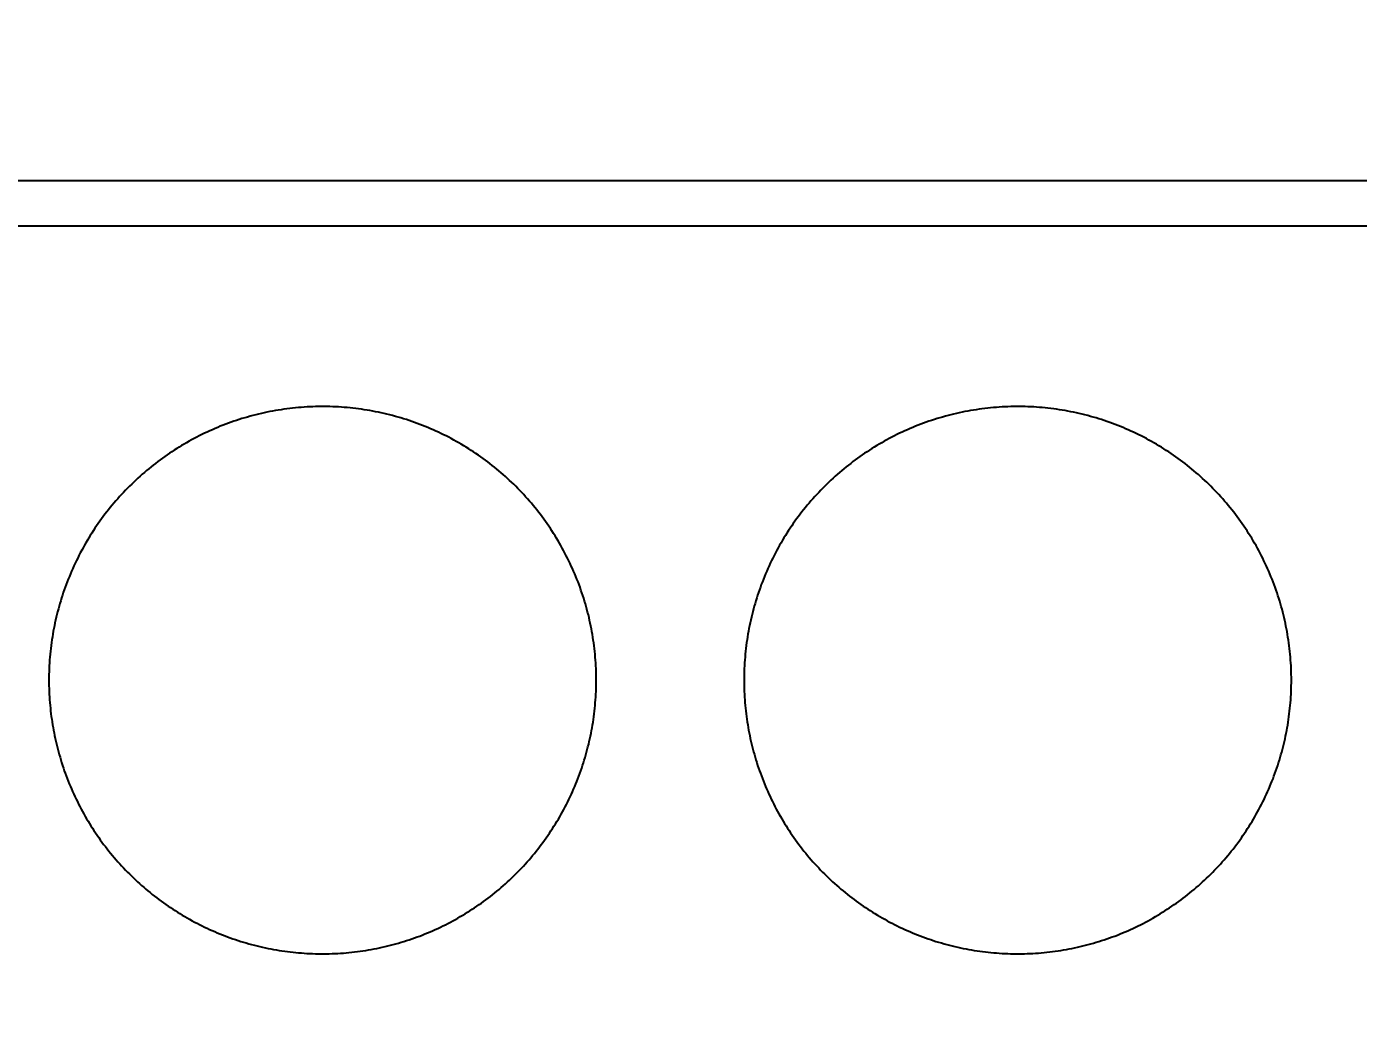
# Model space of a CAD drawing. Extents: x 0 to 420, y 0 to 297.
# Drawn here: x 124.86 to 134.59, y 158.27 to 165.62 of the extents above; entities that cross this region are included whole.
import ezdxf
from ezdxf.enums import TextEntityAlignment as Align

# ---------------------------------------------------------------- set-up
doc = ezdxf.new("R2010")
doc.units = 0
doc.header["$LTSCALE"] = 23.1
doc.layers.add('10000_FRONT', color=7, linetype='CONTINUOUS')
doc.layers.add('10100_DIM_FRONT', color=7, linetype='CONTINUOUS')
doc.dimstyles.get("Standard").update_dxf_attribs({"dimtxt": 2.5, "dimasz": 2.5, "dimexe": 1.25, "dimexo": 0.625, "dimtad": 1, "dimcen": 2.5, "dimazin": 3, "dimtfac": 1, "dimtmove": 0, "dimatfit": 3})

# ---------------------------------------------------------------- blocks, each defined once
blk = doc.blocks.new('*D0')
at = {"layer": '10100_DIM_FRONT', "linetype": 'CONTINUOUS'}
for p, q in [((109.270844, 186.639203), (109.270844, 130.967761)), ((144.770844, 186.639203), (144.770844, 130.967761)), ((109.270844, 132.967761), (127.020844, 132.967761)), ((144.770844, 132.967761), (127.020844, 132.967761))]:
    blk.add_line(p, q, dxfattribs=at)
for points in [[(112.770844, 133.467761), (109.270844, 132.967761), (112.770844, 132.467761)], [(141.270844, 132.467761), (144.770844, 132.967761), (141.270844, 133.467761)]]:
    blk.add_solid(points, dxfattribs=at)
blk.add_text('35,5', height=3.5, dxfattribs=at).set_placement((123.190186, 133.842761), (132.690186, 133.842761), align=Align.FIT)

msp = doc.modelspace()

# ---------------------------------------------------------------- linework, layer by layer
at = {"layer": '10000_FRONT', "color": 7, "linetype": 'CONTINUOUS'}
for p, q in [((109.2708, 164.4927), (144.7708, 164.4927)), ((109.2708, 164.1597), (144.7708, 164.1597))]:
    msp.add_line(p, q, dxfattribs=at)
for points in [[(129.0209, 160.8402), (129.0207, 160.8614), (129.0204, 160.8825), (129.0198, 160.9035), (129.0191, 160.9246), (129.0181, 160.9456), (129.0168, 160.9666), (129.0154, 160.9875), (129.0137, 161.0084), (129.0119, 161.0292), (129.0098, 161.0501), (129.0075, 161.0708), (129.005, 161.0916), (129.0022, 161.1123), (128.9993, 161.133), (128.9961, 161.1536), (128.9928, 161.1742), (128.9892, 161.1948), (128.9854, 161.2153), (128.9813, 161.2358), (128.9771, 161.2562), (128.9727, 161.2767), (128.968, 161.297), (128.9631, 161.3174), (128.958, 161.3377), (128.9527, 161.358), (128.9472, 161.3782), (128.9414, 161.3984), (128.9354, 161.4186), (128.9292, 161.4387), (128.9228, 161.4588), (128.9162, 161.4788), (128.9093, 161.4988), (128.9022, 161.5188), (128.8949, 161.5386), (128.8875, 161.5584), (128.8798, 161.578), (128.8719, 161.5975), (128.8639, 161.6169), (128.8556, 161.6362), (128.8472, 161.6554), (128.8385, 161.6745), (128.8297, 161.6935), (128.8206, 161.7124), (128.8114, 161.7311), (128.802, 161.7498), (128.7924, 161.7684), (128.7826, 161.7868), (128.7726, 161.8052), (128.7625, 161.8234), (128.7521, 161.8416), (128.7415, 161.8596), (128.7308, 161.8775), (128.7199, 161.8953), (128.7087, 161.9131), (128.6974, 161.9307), (128.6859, 161.9482), (128.6742, 161.9656), (128.6623, 161.9829), (128.6502, 162.0001), (128.6379, 162.0171), (128.6254, 162.0341), (128.6127, 162.051), (128.5998, 162.0677), (128.5868, 162.0844), (128.5735, 162.1009), (128.5601, 162.1172), (128.5465, 162.1334), (128.5328, 162.1494), (128.5189, 162.1653), (128.5049, 162.181), (128.4907, 162.1965), (128.4764, 162.2119), (128.4619, 162.2271), (128.4473, 162.2421), (128.4325, 162.2569), (128.4176, 162.2716), (128.4026, 162.2862), (128.3874, 162.3005), (128.372, 162.3148), (128.3566, 162.3288), (128.3409, 162.3427), (128.3251, 162.3564), (128.3092, 162.37), (128.2932, 162.3834), (128.2769, 162.3966), (128.2606, 162.4097), (128.2441, 162.4226), (128.2274, 162.4353), (128.2106, 162.4479), (128.1937, 162.4603), (128.1766, 162.4725), (128.1593, 162.4846), (128.1419, 162.4965), (128.1244, 162.5082), (128.1067, 162.5198), (128.0888, 162.5312), (128.0708, 162.5424), (128.0527, 162.5534), (128.0345, 162.5642), (128.0163, 162.5748), (127.9979, 162.5852), (127.9795, 162.5954), (127.961, 162.6054), (127.9424, 162.6152), (127.9237, 162.6248), (127.9049, 162.6342), (127.886, 162.6434), (127.8671, 162.6523), (127.8481, 162.6611), (127.829, 162.6697), (127.8098, 162.678), (127.7905, 162.6862), (127.7711, 162.6941), (127.7517, 162.7019), (127.7322, 162.7094), (127.7126, 162.7168), (127.6929, 162.7239), (127.6731, 162.7309), (127.6532, 162.7376), (127.6333, 162.7441), (127.6133, 162.7505), (127.5932, 162.7566), (127.573, 162.7625), (127.5527, 162.7682), (127.5323, 162.7737), (127.5119, 162.779), (127.4913, 162.7841), (127.4707, 162.789), (127.45, 162.7936), (127.4293, 162.7981), (127.4085, 162.8023), (127.3878, 162.8063), (127.367, 162.81), (127.3462, 162.8135), (127.3254, 162.8169), (127.3046, 162.8199), (127.2838, 162.8228), (127.263, 162.8254), (127.2421, 162.8279), (127.2213, 162.8301), (127.2004, 162.8321), (127.1795, 162.8338), (127.1587, 162.8354), (127.1378, 162.8367), (127.1169, 162.8379), (127.0959, 162.8388), (127.075, 162.8395), (127.0541, 162.8399), (127.0331, 162.8402), (127.0122, 162.8402), (126.9912, 162.84), (126.9702, 162.8396), (126.9492, 162.8389), (126.9282, 162.8381), (126.9072, 162.837), (126.8861, 162.8357), (126.8651, 162.8342), (126.8441, 162.8324), (126.823, 162.8304), (126.8019, 162.8282), (126.7808, 162.8258), (126.7598, 162.8231), (126.7388, 162.8202), (126.7179, 162.8171), (126.697, 162.8138), (126.6762, 162.8103), (126.6555, 162.8066), (126.6349, 162.8026), (126.6143, 162.7984), (126.5937, 162.7941), (126.5733, 162.7895), (126.5528, 162.7847), (126.5325, 162.7797), (126.5122, 162.7744), (126.492, 162.769), (126.4718, 162.7634), (126.4517, 162.7575), (126.4317, 162.7514), (126.4117, 162.7452), (126.3918, 162.7387), (126.3719, 162.732), (126.3522, 162.7251), (126.3324, 162.718), (126.3128, 162.7107), (126.2932, 162.7031), (126.2736, 162.6954), (126.2542, 162.6874), (126.2347, 162.6792), (126.2154, 162.6708), (126.1961, 162.6622), (126.1769, 162.6534), (126.1577, 162.6444), (126.1387, 162.6351), (126.1197, 162.6256), (126.1008, 162.616), (126.0821, 162.6062), (126.0635, 162.5962), (126.0451, 162.586), (126.0268, 162.5756)], [(134.1009, 160.8402), (134.1007, 160.8614), (134.1004, 160.8825), (134.0998, 160.9035), (134.0991, 160.9246), (134.0981, 160.9456), (134.0968, 160.9666), (134.0954, 160.9875), (134.0937, 161.0084), (134.0919, 161.0292), (134.0898, 161.0501), (134.0875, 161.0708), (134.085, 161.0916), (134.0822, 161.1123), (134.0793, 161.133), (134.0761, 161.1536), (134.0728, 161.1742), (134.0692, 161.1948), (134.0654, 161.2153), (134.0613, 161.2358), (134.0571, 161.2562), (134.0527, 161.2767), (134.048, 161.297), (134.0431, 161.3174), (134.038, 161.3377), (134.0327, 161.358), (134.0272, 161.3782), (134.0214, 161.3984), (134.0154, 161.4186), (134.0092, 161.4387), (134.0028, 161.4588), (133.9962, 161.4788), (133.9893, 161.4988), (133.9822, 161.5188), (133.9749, 161.5386), (133.9675, 161.5584), (133.9598, 161.578), (133.9519, 161.5975), (133.9439, 161.6169), (133.9356, 161.6362), (133.9272, 161.6554), (133.9185, 161.6745), (133.9097, 161.6935), (133.9006, 161.7124), (133.8914, 161.7311), (133.882, 161.7498), (133.8724, 161.7684), (133.8626, 161.7868), (133.8526, 161.8052), (133.8425, 161.8234), (133.8321, 161.8416), (133.8215, 161.8596), (133.8108, 161.8775), (133.7999, 161.8953), (133.7887, 161.9131), (133.7774, 161.9307), (133.7659, 161.9482), (133.7542, 161.9656), (133.7423, 161.9829), (133.7302, 162.0001), (133.7179, 162.0171), (133.7054, 162.0341), (133.6927, 162.051), (133.6798, 162.0677), (133.6668, 162.0844), (133.6535, 162.1009), (133.6401, 162.1172), (133.6265, 162.1334), (133.6128, 162.1494), (133.5989, 162.1653), (133.5849, 162.181), (133.5707, 162.1965), (133.5564, 162.2119), (133.5419, 162.2271), (133.5273, 162.2421), (133.5125, 162.2569), (133.4976, 162.2716), (133.4826, 162.2862), (133.4674, 162.3005), (133.452, 162.3148), (133.4366, 162.3288), (133.4209, 162.3427), (133.4051, 162.3564), (133.3892, 162.37), (133.3732, 162.3834), (133.3569, 162.3966), (133.3406, 162.4097), (133.3241, 162.4226), (133.3074, 162.4353), (133.2906, 162.4479), (133.2737, 162.4603), (133.2566, 162.4725), (133.2393, 162.4846), (133.2219, 162.4965), (133.2044, 162.5082), (133.1867, 162.5198), (133.1688, 162.5312), (133.1508, 162.5424), (133.1327, 162.5534), (133.1145, 162.5642), (133.0963, 162.5748), (133.0779, 162.5852), (133.0595, 162.5954), (133.041, 162.6054), (133.0224, 162.6152), (133.0037, 162.6248), (132.9849, 162.6342), (132.966, 162.6434), (132.9471, 162.6523), (132.9281, 162.6611), (132.909, 162.6697), (132.8898, 162.678), (132.8705, 162.6862), (132.8511, 162.6941), (132.8317, 162.7019), (132.8122, 162.7094), (132.7926, 162.7168), (132.7729, 162.7239), (132.7531, 162.7309), (132.7332, 162.7376), (132.7133, 162.7441), (132.6933, 162.7505), (132.6732, 162.7566), (132.653, 162.7625), (132.6327, 162.7682), (132.6123, 162.7737), (132.5919, 162.779), (132.5713, 162.7841), (132.5507, 162.789), (132.53, 162.7936), (132.5093, 162.7981), (132.4885, 162.8023), (132.4678, 162.8063), (132.447, 162.81), (132.4262, 162.8135), (132.4054, 162.8169), (132.3846, 162.8199), (132.3638, 162.8228), (132.343, 162.8254), (132.3221, 162.8279), (132.3013, 162.8301), (132.2804, 162.8321), (132.2595, 162.8338), (132.2387, 162.8354), (132.2178, 162.8367), (132.1969, 162.8379), (132.1759, 162.8388), (132.155, 162.8395), (132.1341, 162.8399), (132.1131, 162.8402), (132.0922, 162.8402), (132.0712, 162.84), (132.0502, 162.8396), (132.0292, 162.8389), (132.0082, 162.8381), (131.9872, 162.837), (131.9661, 162.8357), (131.9451, 162.8342), (131.9241, 162.8324), (131.903, 162.8304), (131.8819, 162.8282), (131.8608, 162.8258), (131.8398, 162.8231), (131.8188, 162.8202), (131.7979, 162.8171), (131.777, 162.8138), (131.7562, 162.8103), (131.7355, 162.8066), (131.7149, 162.8026), (131.6943, 162.7984), (131.6737, 162.7941), (131.6533, 162.7895), (131.6328, 162.7847), (131.6125, 162.7797), (131.5922, 162.7744), (131.572, 162.769), (131.5518, 162.7634), (131.5317, 162.7575), (131.5117, 162.7514), (131.4917, 162.7452), (131.4718, 162.7387), (131.4519, 162.732), (131.4322, 162.7251), (131.4124, 162.718), (131.3928, 162.7107), (131.3732, 162.7031), (131.3536, 162.6954), (131.3342, 162.6874), (131.3147, 162.6792), (131.2954, 162.6708), (131.2761, 162.6622), (131.2569, 162.6534), (131.2377, 162.6444), (131.2187, 162.6351), (131.1997, 162.6256), (131.1808, 162.616), (131.1621, 162.6062), (131.1435, 162.5962), (131.1251, 162.586), (131.1068, 162.5756)], [(126.0268, 162.5756), (126.0086, 162.5651), (125.9905, 162.5544), (125.9726, 162.5435), (125.9548, 162.5324), (125.9371, 162.5211), (125.9195, 162.5097), (125.9021, 162.4981), (125.8848, 162.4863), (125.8677, 162.4743), (125.8506, 162.4621), (125.8337, 162.4498), (125.817, 162.4373), (125.8003, 162.4246), (125.7838, 162.4118), (125.7674, 162.3987), (125.7511, 162.3855), (125.735, 162.3721), (125.719, 162.3585), (125.7031, 162.3448), (125.6874, 162.3308), (125.6718, 162.3167), (125.6563, 162.3024), (125.641, 162.2879), (125.6257, 162.2733), (125.6107, 162.2584), (125.5957, 162.2434), (125.5809, 162.2282), (125.5663, 162.2129), (125.5519, 162.1975), (125.5377, 162.1819), (125.5237, 162.1662), (125.5098, 162.1504), (125.4961, 162.1344), (125.4826, 162.1184), (125.4693, 162.1022), (125.4562, 162.0858), (125.4432, 162.0694), (125.4304, 162.0528), (125.4178, 162.0361), (125.4054, 162.0193), (125.3932, 162.0023), (125.3811, 161.9853), (125.3692, 161.9681), (125.3575, 161.9508), (125.346, 161.9333), (125.3347, 161.9157), (125.3235, 161.898), (125.3125, 161.8802), (125.3017, 161.8623), (125.2911, 161.8442), (125.2806, 161.826), (125.2704, 161.8076), (125.2603, 161.7892), (125.2504, 161.7706), (125.2407, 161.7519), (125.2312, 161.733), (125.2218, 161.7141), (125.2127, 161.695), (125.2038, 161.6758), (125.195, 161.6565), (125.1865, 161.6372), (125.1782, 161.6179), (125.1701, 161.5984), (125.1623, 161.5789), (125.1546, 161.5594), (125.1472, 161.5398), (125.14, 161.5201), (125.133, 161.5004), (125.1262, 161.4806), (125.1196, 161.4607), (125.1132, 161.4408), (125.107, 161.4209), (125.1011, 161.4008), (125.0953, 161.3808), (125.0898, 161.3606), (125.0844, 161.3404), (125.0793, 161.3202), (125.0744, 161.2998), (125.0697, 161.2795), (125.0652, 161.259), (125.0609, 161.2385), (125.0569, 161.218), (125.053, 161.1974), (125.0494, 161.1767), (125.0459, 161.156), (125.0427, 161.1352), (125.0397, 161.1143), (125.0369, 161.0934), (125.0344, 161.0724), (125.032, 161.0514), (125.0299, 161.0304), (125.028, 161.0093), (125.0263, 160.9882), (125.0249, 160.9671), (125.0236, 160.946), (125.0226, 160.9248), (125.0219, 160.9037), (125.0213, 160.8825), (125.021, 160.8614), (125.0209, 160.8402)], [(131.1068, 162.5756), (131.0886, 162.5651), (131.0705, 162.5544), (131.0526, 162.5435), (131.0348, 162.5324), (131.0171, 162.5211), (130.9995, 162.5097), (130.9821, 162.4981), (130.9648, 162.4863), (130.9477, 162.4743), (130.9306, 162.4621), (130.9137, 162.4498), (130.897, 162.4373), (130.8803, 162.4246), (130.8638, 162.4118), (130.8474, 162.3987), (130.8311, 162.3855), (130.815, 162.3721), (130.799, 162.3585), (130.7831, 162.3448), (130.7674, 162.3308), (130.7518, 162.3167), (130.7363, 162.3024), (130.721, 162.2879), (130.7057, 162.2733), (130.6907, 162.2584), (130.6757, 162.2434), (130.6609, 162.2282), (130.6463, 162.2129), (130.6319, 162.1975), (130.6177, 162.1819), (130.6037, 162.1662), (130.5898, 162.1504), (130.5761, 162.1344), (130.5626, 162.1184), (130.5493, 162.1022), (130.5362, 162.0858), (130.5232, 162.0694), (130.5104, 162.0528), (130.4978, 162.0361), (130.4854, 162.0193), (130.4732, 162.0023), (130.4611, 161.9853), (130.4492, 161.9681), (130.4375, 161.9508), (130.426, 161.9333), (130.4147, 161.9157), (130.4035, 161.898), (130.3925, 161.8802), (130.3817, 161.8623), (130.3711, 161.8442), (130.3606, 161.826), (130.3504, 161.8076), (130.3403, 161.7892), (130.3304, 161.7706), (130.3207, 161.7519), (130.3112, 161.733), (130.3018, 161.7141), (130.2927, 161.695), (130.2838, 161.6758), (130.275, 161.6565), (130.2665, 161.6372), (130.2582, 161.6179), (130.2501, 161.5984), (130.2423, 161.5789), (130.2346, 161.5594), (130.2272, 161.5398), (130.22, 161.5201), (130.213, 161.5004), (130.2062, 161.4806), (130.1996, 161.4607), (130.1932, 161.4408), (130.187, 161.4209), (130.1811, 161.4008), (130.1753, 161.3808), (130.1698, 161.3606), (130.1644, 161.3404), (130.1593, 161.3202), (130.1544, 161.2998), (130.1497, 161.2795), (130.1452, 161.259), (130.1409, 161.2385), (130.1369, 161.218), (130.133, 161.1974), (130.1294, 161.1767), (130.1259, 161.156), (130.1227, 161.1352), (130.1197, 161.1143), (130.1169, 161.0934), (130.1144, 161.0724), (130.112, 161.0514), (130.1099, 161.0304), (130.108, 161.0093), (130.1063, 160.9882), (130.1049, 160.9671), (130.1036, 160.946), (130.1026, 160.9248), (130.1019, 160.9037), (130.1013, 160.8825), (130.101, 160.8614), (130.1009, 160.8402)], [(125.0209, 160.8402), (125.021, 160.8196), (125.0213, 160.799), (125.0218, 160.7785), (125.0226, 160.758), (125.0235, 160.7375), (125.0247, 160.7171), (125.026, 160.6967), (125.0276, 160.6764), (125.0294, 160.656), (125.0314, 160.6357), (125.0335, 160.6155), (125.0359, 160.5953), (125.0385, 160.5751), (125.0413, 160.5549), (125.0443, 160.5348), (125.0475, 160.5148), (125.0509, 160.4947), (125.0545, 160.4747), (125.0584, 160.4547), (125.0624, 160.4348), (125.0666, 160.4149), (125.071, 160.395), (125.0757, 160.3752), (125.0805, 160.3554), (125.0855, 160.3356), (125.0908, 160.3159), (125.0962, 160.2962), (125.1019, 160.2765), (125.1078, 160.2569), (125.1139, 160.2373), (125.1202, 160.2177), (125.1267, 160.1982), (125.1334, 160.1787), (125.1403, 160.1593), (125.1474, 160.14), (125.1547, 160.1208), (125.1622, 160.1017), (125.1699, 160.0827), (125.1777, 160.0638), (125.1857, 160.045), (125.194, 160.0263), (125.2024, 160.0077), (125.211, 159.9892), (125.2197, 159.9708), (125.2287, 159.9525), (125.2378, 159.9343), (125.2471, 159.9162), (125.2566, 159.8982), (125.2663, 159.8803), (125.2761, 159.8625), (125.2862, 159.8448), (125.2964, 159.8272), (125.3068, 159.8097), (125.3174, 159.7923), (125.3281, 159.775), (125.3391, 159.7578), (125.3502, 159.7407), (125.3615, 159.7237), (125.373, 159.7068), (125.3846, 159.6901), (125.3965, 159.6734), (125.4085, 159.6568), (125.4208, 159.6403), (125.4332, 159.6239), (125.4458, 159.6076), (125.4586, 159.5915), (125.4715, 159.5754), (125.4846, 159.5595), (125.4979, 159.5438), (125.5113, 159.5282), (125.5248, 159.5128), (125.5385, 159.4975), (125.5523, 159.4825), (125.5663, 159.4675), (125.5804, 159.4527), (125.5946, 159.4381), (125.609, 159.4236), (125.6235, 159.4093), (125.6382, 159.3951), (125.653, 159.3811), (125.6679, 159.3673), (125.6829, 159.3536), (125.6981, 159.34), (125.7135, 159.3266), (125.729, 159.3134), (125.7446, 159.3003), (125.7603, 159.2874), (125.7762, 159.2746), (125.7923, 159.262), (125.8084, 159.2496), (125.8247, 159.2373), (125.8412, 159.2251), (125.8578, 159.2131), (125.8745, 159.2013), (125.8914, 159.1896), (125.9084, 159.1781), (125.9256, 159.1668), (125.9429, 159.1556), (125.9603, 159.1446), (125.9779, 159.1337), (125.9955, 159.123), (126.0133, 159.1126), (126.0311, 159.1023), (126.049, 159.0923), (126.067, 159.0824), (126.085, 159.0727), (126.1032, 159.0632), (126.1214, 159.0539), (126.1397, 159.0448), (126.1581, 159.0359), (126.1765, 159.0272), (126.1951, 159.0187), (126.2137, 159.0103), (126.2324, 159.0022), (126.2512, 158.9942), (126.27, 158.9865), (126.2889, 158.9789), (126.3079, 158.9716), (126.327, 158.9644), (126.3462, 158.9574), (126.3655, 158.9506), (126.3848, 158.944), (126.4042, 158.9376), (126.4237, 158.9314), (126.4432, 158.9254), (126.4629, 158.9196), (126.4826, 158.914), (126.5024, 158.9085), (126.5223, 158.9033), (126.5423, 158.8983), (126.5623, 158.8935), (126.5825, 158.8888), (126.6027, 158.8844), (126.6229, 158.8802), (126.6431, 158.8762), (126.6633, 158.8724), (126.6836, 158.8689), (126.7038, 158.8655), (126.7241, 158.8624), (126.7443, 158.8594), (126.7646, 158.8567), (126.7849, 158.8542), (126.8052, 158.8519), (126.8255, 158.8498), (126.8459, 158.8479), (126.8662, 158.8462), (126.8865, 158.8448), (126.9069, 158.8435), (126.9273, 158.8424), (126.9476, 158.8416), (126.968, 158.8409), (126.9884, 158.8405), (127.0088, 158.8402), (127.0293, 158.8402), (127.0497, 158.8404), (127.0701, 158.8408), (127.0906, 158.8414), (127.111, 158.8422), (127.1315, 158.8433), (127.152, 158.8445), (127.1725, 158.8459), (127.193, 158.8476), (127.2135, 158.8495), (127.234, 158.8516), (127.2546, 158.8539), (127.2751, 158.8564), (127.2955, 158.8591), (127.3159, 158.8621), (127.3363, 158.8652), (127.3566, 158.8686), (127.3768, 158.8721), (127.3969, 158.8759), (127.417, 158.8798), (127.4371, 158.884), (127.457, 158.8884), (127.477, 158.8929), (127.4968, 158.8977), (127.5166, 158.9026), (127.5364, 158.9078), (127.556, 158.9131), (127.5757, 158.9187), (127.5952, 158.9245), (127.6147, 158.9304), (127.6342, 158.9366), (127.6536, 158.9429), (127.6729, 158.9495), (127.6921, 158.9562), (127.7114, 158.9632), (127.7305, 158.9703), (127.7496, 158.9777), (127.7686, 158.9853), (127.7876, 158.993), (127.8065, 159.001), (127.8253, 159.0091), (127.8441, 159.0175), (127.8628, 159.0261), (127.8815, 159.0349), (127.9001, 159.0439), (127.9186, 159.053)], [(127.9186, 159.053), (127.937, 159.0624), (127.9552, 159.0719), (127.9734, 159.0816), (127.9914, 159.0915), (128.0093, 159.1015), (128.027, 159.1118), (128.0447, 159.1221), (128.0622, 159.1327), (128.0796, 159.1434), (128.0968, 159.1543), (128.114, 159.1654), (128.131, 159.1766), (128.1479, 159.188), (128.1647, 159.1996), (128.1813, 159.2113), (128.1979, 159.2232), (128.2143, 159.2353), (128.2306, 159.2475), (128.2468, 159.2599), (128.2628, 159.2725), (128.2787, 159.2853), (128.2945, 159.2982), (128.3102, 159.3113), (128.3258, 159.3245), (128.3412, 159.338), (128.3565, 159.3516), (128.3717, 159.3653), (128.3868, 159.3793), (128.4017, 159.3934), (128.4165, 159.4077), (128.4312, 159.4221), (128.4458, 159.4368), (128.4602, 159.4515), (128.4744, 159.4664), (128.4884, 159.4815), (128.5023, 159.4966), (128.516, 159.5119), (128.5295, 159.5273), (128.5429, 159.5428), (128.556, 159.5584), (128.5691, 159.5742), (128.5819, 159.59), (128.5946, 159.606), (128.6071, 159.6221), (128.6194, 159.6383), (128.6316, 159.6547), (128.6436, 159.6711), (128.6554, 159.6877), (128.667, 159.7044), (128.6785, 159.7212), (128.6898, 159.7381), (128.701, 159.7552), (128.7119, 159.7724), (128.7227, 159.7896), (128.7333, 159.807), (128.7438, 159.8246), (128.7541, 159.8422), (128.7642, 159.86), (128.7741, 159.8779), (128.7839, 159.8959), (128.7935, 159.914), (128.8029, 159.9323), (128.8121, 159.9506), (128.8212, 159.9691), (128.8301, 159.9877), (128.8388, 160.0064), (128.8473, 160.0252), (128.8555, 160.044), (128.8636, 160.0629), (128.8715, 160.0818), (128.8791, 160.1008), (128.8866, 160.1198), (128.8938, 160.1389), (128.9009, 160.158), (128.9078, 160.1772), (128.9144, 160.1965), (128.9209, 160.2158), (128.9271, 160.2352), (128.9332, 160.2546), (128.939, 160.2741), (128.9447, 160.2937), (128.9502, 160.3133), (128.9554, 160.3329), (128.9605, 160.3526), (128.9654, 160.3724), (128.97, 160.3922), (128.9745, 160.4121), (128.9788, 160.432), (128.9828, 160.452), (128.9867, 160.472), (128.9903, 160.4921), (128.9938, 160.5123), (128.9971, 160.5325), (129.0001, 160.5528), (129.003, 160.5731), (129.0056, 160.5935), (129.008, 160.614), (129.0103, 160.6344), (129.0123, 160.655), (129.0141, 160.6755), (129.0157, 160.6961), (129.017, 160.7166), (129.0182, 160.7372), (129.0192, 160.7578), (129.0199, 160.7784), (129.0204, 160.799), (129.0207, 160.8196), (129.0209, 160.8402)], [(130.1009, 160.8402), (130.101, 160.8196), (130.1013, 160.799), (130.1018, 160.7785), (130.1026, 160.758), (130.1035, 160.7375), (130.1047, 160.7171), (130.106, 160.6967), (130.1076, 160.6764), (130.1094, 160.656), (130.1114, 160.6357), (130.1135, 160.6155), (130.1159, 160.5953), (130.1185, 160.5751), (130.1213, 160.5549), (130.1243, 160.5348), (130.1275, 160.5148), (130.1309, 160.4947), (130.1345, 160.4747), (130.1384, 160.4547), (130.1424, 160.4348), (130.1466, 160.4149), (130.151, 160.395), (130.1557, 160.3752), (130.1605, 160.3554), (130.1655, 160.3356), (130.1708, 160.3159), (130.1762, 160.2962), (130.1819, 160.2765), (130.1878, 160.2569), (130.1939, 160.2373), (130.2002, 160.2177), (130.2067, 160.1982), (130.2134, 160.1787), (130.2203, 160.1593), (130.2274, 160.14), (130.2347, 160.1208), (130.2422, 160.1017), (130.2499, 160.0827), (130.2577, 160.0638), (130.2657, 160.045), (130.274, 160.0263), (130.2824, 160.0077), (130.291, 159.9892), (130.2997, 159.9708), (130.3087, 159.9525), (130.3178, 159.9343), (130.3271, 159.9162), (130.3366, 159.8982), (130.3463, 159.8803), (130.3561, 159.8625), (130.3662, 159.8448), (130.3764, 159.8272), (130.3868, 159.8097), (130.3974, 159.7923), (130.4081, 159.775), (130.4191, 159.7578), (130.4302, 159.7407), (130.4415, 159.7237), (130.453, 159.7068), (130.4646, 159.6901), (130.4765, 159.6734), (130.4885, 159.6568), (130.5008, 159.6403), (130.5132, 159.6239), (130.5258, 159.6076), (130.5386, 159.5915), (130.5515, 159.5754), (130.5646, 159.5595), (130.5779, 159.5438), (130.5913, 159.5282), (130.6048, 159.5128), (130.6185, 159.4975), (130.6323, 159.4825), (130.6463, 159.4675), (130.6604, 159.4527), (130.6746, 159.4381), (130.689, 159.4236), (130.7035, 159.4093), (130.7182, 159.3951), (130.733, 159.3811), (130.7479, 159.3673), (130.7629, 159.3536), (130.7781, 159.34), (130.7935, 159.3266), (130.809, 159.3134), (130.8246, 159.3003), (130.8403, 159.2874), (130.8562, 159.2746), (130.8723, 159.262), (130.8884, 159.2496), (130.9047, 159.2373), (130.9212, 159.2251), (130.9378, 159.2131), (130.9545, 159.2013), (130.9714, 159.1896), (130.9884, 159.1781), (131.0056, 159.1668), (131.0229, 159.1556), (131.0403, 159.1446), (131.0579, 159.1337), (131.0755, 159.123), (131.0933, 159.1126), (131.1111, 159.1023), (131.129, 159.0923), (131.147, 159.0824), (131.165, 159.0727), (131.1832, 159.0632), (131.2014, 159.0539), (131.2197, 159.0448), (131.2381, 159.0359), (131.2565, 159.0272), (131.2751, 159.0187), (131.2937, 159.0103), (131.3124, 159.0022), (131.3312, 158.9942), (131.35, 158.9865), (131.3689, 158.9789), (131.3879, 158.9716), (131.407, 158.9644), (131.4262, 158.9574), (131.4455, 158.9506), (131.4648, 158.944), (131.4842, 158.9376), (131.5037, 158.9314), (131.5232, 158.9254), (131.5429, 158.9196), (131.5626, 158.914), (131.5824, 158.9085), (131.6023, 158.9033), (131.6223, 158.8983), (131.6423, 158.8935), (131.6625, 158.8888), (131.6827, 158.8844), (131.7029, 158.8802), (131.7231, 158.8762), (131.7433, 158.8724), (131.7636, 158.8689), (131.7838, 158.8655), (131.8041, 158.8624), (131.8243, 158.8594), (131.8446, 158.8567), (131.8649, 158.8542), (131.8852, 158.8519), (131.9055, 158.8498), (131.9259, 158.8479), (131.9462, 158.8462), (131.9665, 158.8448), (131.9869, 158.8435), (132.0073, 158.8424), (132.0276, 158.8416), (132.048, 158.8409), (132.0684, 158.8405), (132.0888, 158.8402), (132.1093, 158.8402), (132.1297, 158.8404), (132.1501, 158.8408), (132.1706, 158.8414), (132.191, 158.8422), (132.2115, 158.8433), (132.232, 158.8445), (132.2525, 158.8459), (132.273, 158.8476), (132.2935, 158.8495), (132.314, 158.8516), (132.3346, 158.8539), (132.3551, 158.8564), (132.3755, 158.8591), (132.3959, 158.8621), (132.4163, 158.8652), (132.4366, 158.8686), (132.4568, 158.8721), (132.4769, 158.8759), (132.497, 158.8798), (132.5171, 158.884), (132.537, 158.8884), (132.557, 158.8929), (132.5768, 158.8977), (132.5966, 158.9026), (132.6164, 158.9078), (132.636, 158.9131), (132.6557, 158.9187), (132.6752, 158.9245), (132.6947, 158.9304), (132.7142, 158.9366), (132.7336, 158.9429), (132.7529, 158.9495), (132.7721, 158.9562), (132.7914, 158.9632), (132.8105, 158.9703), (132.8296, 158.9777), (132.8486, 158.9853), (132.8676, 158.993), (132.8865, 159.001), (132.9053, 159.0091), (132.9241, 159.0175), (132.9428, 159.0261), (132.9615, 159.0349), (132.9801, 159.0439), (132.9986, 159.053)], [(132.9986, 159.053), (133.017, 159.0624), (133.0352, 159.0719), (133.0534, 159.0816), (133.0714, 159.0915), (133.0893, 159.1015), (133.107, 159.1118), (133.1247, 159.1221), (133.1422, 159.1327), (133.1596, 159.1434), (133.1768, 159.1543), (133.194, 159.1654), (133.211, 159.1766), (133.2279, 159.188), (133.2447, 159.1996), (133.2613, 159.2113), (133.2779, 159.2232), (133.2943, 159.2353), (133.3106, 159.2475), (133.3268, 159.2599), (133.3428, 159.2725), (133.3587, 159.2853), (133.3745, 159.2982), (133.3902, 159.3113), (133.4058, 159.3245), (133.4212, 159.338), (133.4365, 159.3516), (133.4517, 159.3653), (133.4668, 159.3793), (133.4817, 159.3934), (133.4965, 159.4077), (133.5112, 159.4221), (133.5258, 159.4368), (133.5402, 159.4515), (133.5544, 159.4664), (133.5684, 159.4815), (133.5823, 159.4966), (133.596, 159.5119), (133.6095, 159.5273), (133.6229, 159.5428), (133.636, 159.5584), (133.6491, 159.5742), (133.6619, 159.59), (133.6746, 159.606), (133.6871, 159.6221), (133.6994, 159.6383), (133.7116, 159.6547), (133.7236, 159.6711), (133.7354, 159.6877), (133.747, 159.7044), (133.7585, 159.7212), (133.7698, 159.7381), (133.781, 159.7552), (133.7919, 159.7724), (133.8027, 159.7896), (133.8133, 159.807), (133.8238, 159.8246), (133.8341, 159.8422), (133.8442, 159.86), (133.8541, 159.8779), (133.8639, 159.8959), (133.8735, 159.914), (133.8829, 159.9323), (133.8921, 159.9506), (133.9012, 159.9691), (133.9101, 159.9877), (133.9188, 160.0064), (133.9273, 160.0252), (133.9355, 160.044), (133.9436, 160.0629), (133.9515, 160.0818), (133.9591, 160.1008), (133.9666, 160.1198), (133.9738, 160.1389), (133.9809, 160.158), (133.9878, 160.1772), (133.9944, 160.1965), (134.0009, 160.2158), (134.0071, 160.2352), (134.0132, 160.2546), (134.019, 160.2741), (134.0247, 160.2937), (134.0302, 160.3133), (134.0354, 160.3329), (134.0405, 160.3526), (134.0454, 160.3724), (134.05, 160.3922), (134.0545, 160.4121), (134.0588, 160.432), (134.0628, 160.452), (134.0667, 160.472), (134.0703, 160.4921), (134.0738, 160.5123), (134.0771, 160.5325), (134.0801, 160.5528), (134.083, 160.5731), (134.0856, 160.5935), (134.088, 160.614), (134.0903, 160.6344), (134.0923, 160.655), (134.0941, 160.6755), (134.0957, 160.6961), (134.097, 160.7166), (134.0982, 160.7372), (134.0992, 160.7578), (134.0999, 160.7784), (134.1004, 160.799), (134.1007, 160.8196), (134.1009, 160.8402)]]:
    msp.add_lwpolyline(points, dxfattribs=at)

# ---------------------------------------------------------------- dimensions: what is measured, and where the dimension line sits
at = {"layer": '10100_DIM_FRONT', "linetype": 'CONTINUOUS'}
dim = msp.add_linear_dim(base=(144.7708, 132.9678), p1=(109.2708, 186.6392), p2=(144.7708, 186.6392), dimstyle='Standard', dxfattribs=at)
dim.commit()
dim.dimension.update_dxf_attribs({"geometry": '*D0', "text_midpoint": (127.9402, 135.5928), "dimtype": 128})

doc.saveas('drawing.dxf')
